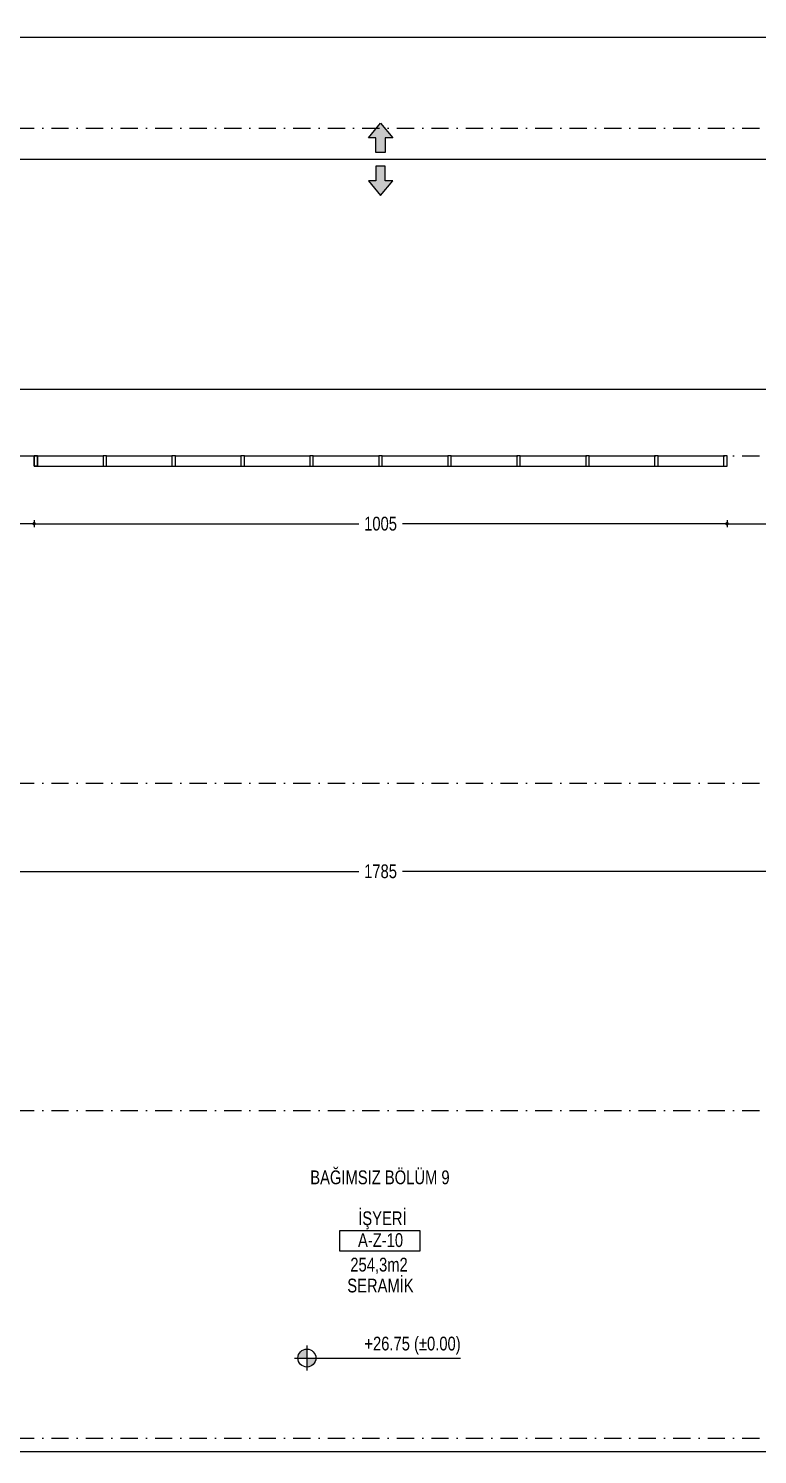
# Model space of a CAD drawing. Header units: centimetres. Extents: x 26569 to 160723, y -3143 to 14565.
# Drawn here: x 65669 to 66726, y 1540 to 3608 of the extents above; entities that cross this region are included whole.
import ezdxf
from ezdxf.enums import TextEntityAlignment as Align

# ---------------------------------------------------------------- set-up
doc = ezdxf.new("R2010")
doc.units = ezdxf.units.CM
doc.header["$LTSCALE"] = 100
doc.linetypes.add('DASHDOT2', pattern=[0.5, 0.25, -0.125, 0, -0.125])
for name, color, linetype in [('A-ANNO-DIMS', 187, 'Continuous'), ('A-ANNO-GRID', 155, 'DASHDOT2'), ('A-ANNO-IDEN', 50, 'Continuous'), ('A-ANNO-TEXT', 50, 'Continuous'), ('A-ELEV-01', 255, 'Continuous'), ('A-GLAZ-FRME', 12, 'Continuous'), ('A-GLAZ-FULL', 130, 'Continuous'), ('A-GLAZ-SILL', 8, 'Continuous'), ('A-WALL', 134, 'Continuous')]:
    doc.layers.add(name, color=color, linetype=linetype)
doc.styles.add('Fields_100', font='act_simplex.shx', dxfattribs={"width": 0.8, "height": 20})
doc.dimstyles.new('FIELDS_100', dxfattribs={"dimscale": 0, "dimtxt": 20, "dimasz": 5, "dimexe": 5, "dimexo": 5, "dimgap": 5, "dimtad": 0, "dimdec": 0, "dimzin": 0, "dimdsep": 46, "dimtxsty": 'Fields_100', "dimblk": 'DOT', "dimcen": 0.09, "dimclrt": 50, "dimadec": 0, "dimazin": 0, "dimtfac": 1, "dimtdec": 0, "dimtix": 1, "dimtofl": 0, "dimtmove": 1, "dimatfit": 3, "dimfxl": 5, "dimfxlon": 1, "dimtolj": 1, "dimtzin": 0, "dimarcsym": 0})

# ---------------------------------------------------------------- blocks, each defined once
blk = doc.blocks.new('Mahal kutusu_100')
at = {"color": 0}
blk.add_lwpolyline([(-58, 30), (58, 30), (58, 0), (-58, 0)], close=True, dxfattribs=at)
at = {"color": 0, "style": 'Fields_100', "width": 0.8}
for tag, p in [('MAHAL', (3.6, 37.9)), ('KOD', (0.9, 6.2)), ('ALAN', (-1.3, -29.4)), ('KAPLAMA', (0.8, -59.7))]:
    blk.add_attdef(tag, text='', height=20, dxfattribs=at).set_placement(p, align=Align.CENTER)
blk = doc.blocks.new('_Dot')
at = {"color": 0, "linetype": 'ByBlock', "lineweight": -2}
blk.add_line((-0.5, 0), (-1, 0), dxfattribs=at)
at = {"color": 0, "linetype": 'ByBlock', "const_width": 0.5}
blk.add_lwpolyline([(-0.25, 0, 1), (0.25, 0, 1)], format="xyb", close=True, dxfattribs=at)
blk = doc.blocks.new('*D374')
at = {"layer": 'A-ANNO-DIMS', "color": 0, "lineweight": -2, "transparency": 16777216}
for p, q in [((58072, 3079.9), (58072, 3089.9)), ((58077, 3084.9), (64346.4, 3084.9)), ((70694.5, 3084.9), (64425, 3084.9)), ((70699.5, 3079.9), (70699.5, 3089.9))]:
    blk.add_line(p, q, dxfattribs=at)
at = {"layer": 'DEFPOINTS', "color": 0, "transparency": 16777216}
for p in [(70699.5, 3084.9), (58072, 2988.6), (70699.5, 2988.6)]:
    blk.add_point(p, dxfattribs=at)
at = {"layer": 'A-ANNO-DIMS', "color": 0, "lineweight": -2, "transparency": 16777216, "xscale": 5, "yscale": 5, "zscale": 5, "rotation": 180}
blk.add_blockref('_Dot', (58072, 3084.9), dxfattribs=at)
at = {"layer": 'A-ANNO-DIMS', "color": 0, "lineweight": -2, "transparency": 16777216, "xscale": 5, "yscale": 5, "zscale": 5}
blk.add_blockref('_Dot', (70699.5, 3084.9), dxfattribs=at)
at = {"layer": 'A-ANNO-DIMS', "color": 50, "transparency": 16777216, "insert": (64385.7, 3084.9), "char_height": 20, "attachment_point": 5, "style": 'Fields_100'}
blk.add_mtext('\\A1;12628', dxfattribs=at)
blk = doc.blocks.new('*D313')
at = {"layer": 'A-ANNO-DIMS', "color": 0, "lineweight": -2, "transparency": 16777216}
for p, q in [((65354.5, 1514.5), (65354.5, 1504.5)), ((67072, 1514.5), (67072, 1504.5)), ((65359.5, 1509.5), (66183.1, 1509.5)), ((67067, 1509.5), (66243.4, 1509.5))]:
    blk.add_line(p, q, dxfattribs=at)
at = {"layer": 'DEFPOINTS', "color": 0, "transparency": 16777216}
for p in [(67072, 2973.6), (65354.5, 1593.6), (67072, 1509.5)]:
    blk.add_point(p, dxfattribs=at)
at = {"layer": 'A-ANNO-DIMS', "color": 0, "lineweight": -2, "transparency": 16777216, "xscale": 5, "yscale": 5, "zscale": 5, "rotation": 180}
blk.add_blockref('_Dot', (65354.5, 1509.5), dxfattribs=at)
at = {"layer": 'A-ANNO-DIMS', "color": 0, "lineweight": -2, "transparency": 16777216, "xscale": 5, "yscale": 5, "zscale": 5}
blk.add_blockref('_Dot', (67072, 1509.5), dxfattribs=at)
at = {"layer": 'A-ANNO-DIMS', "color": 50, "transparency": 16777216, "insert": (66213.2, 1509.5), "char_height": 20, "attachment_point": 5, "style": 'Fields_100'}
blk.add_mtext('\\A1;1718', dxfattribs=at)
blk = doc.blocks.new('*D98')
at = {"layer": 'A-ANNO-DIMS', "color": 0, "lineweight": -2, "transparency": 16777216}
for p, q in [((65287, 2390.7), (65287, 2380.7)), ((65292, 2385.7), (66147.8, 2385.7)), ((67067, 2385.7), (66211.1, 2385.7)), ((67072, 2390.7), (67072, 2380.7))]:
    blk.add_line(p, q, dxfattribs=at)
at = {"layer": 'DEFPOINTS', "color": 0, "transparency": 16777216}
for p in [(67072, 2973.6), (65287, 2528.6), (67072, 2385.7)]:
    blk.add_point(p, dxfattribs=at)
at = {"layer": 'A-ANNO-DIMS', "color": 0, "lineweight": -2, "transparency": 16777216, "xscale": 5, "yscale": 5, "zscale": 5, "rotation": 180}
blk.add_blockref('_Dot', (65287, 2385.7), dxfattribs=at)
at = {"layer": 'A-ANNO-DIMS', "color": 0, "lineweight": -2, "transparency": 16777216, "xscale": 5, "yscale": 5, "zscale": 5}
blk.add_blockref('_Dot', (67072, 2385.7), dxfattribs=at)
at = {"layer": 'A-ANNO-DIMS', "color": 50, "transparency": 16777216, "insert": (66179.5, 2385.7), "char_height": 20, "attachment_point": 5, "style": 'Fields_100'}
blk.add_mtext('\\A1;1785', dxfattribs=at)
blk = doc.blocks.new('*D279')
at = {"layer": 'A-ANNO-DIMS', "color": 0, "lineweight": -2, "transparency": 16777216}
for p, q in [((65482, 2895), (65482, 2885)), ((65487, 2890), (65555.4, 2890)), ((65672, 2890), (65603.5, 2890)), ((65677, 2895), (65677, 2885))]:
    blk.add_line(p, q, dxfattribs=at)
at = {"layer": 'DEFPOINTS', "color": 0, "transparency": 16777216}
for p in [(65482, 2973.6), (65677, 2973.6), (65677, 2890)]:
    blk.add_point(p, dxfattribs=at)
at = {"layer": 'A-ANNO-DIMS', "color": 0, "lineweight": -2, "transparency": 16777216, "xscale": 5, "yscale": 5, "zscale": 5, "rotation": 180}
blk.add_blockref('_Dot', (65482, 2890), dxfattribs=at)
at = {"layer": 'A-ANNO-DIMS', "color": 0, "lineweight": -2, "transparency": 16777216, "xscale": 5, "yscale": 5, "zscale": 5}
blk.add_blockref('_Dot', (65677, 2890), dxfattribs=at)
at = {"layer": 'A-ANNO-DIMS', "color": 50, "transparency": 16777216, "insert": (65579.5, 2890), "char_height": 20, "attachment_point": 5, "style": 'Fields_100'}
blk.add_mtext('\\A1;195', dxfattribs=at)
blk = doc.blocks.new('*D280')
at = {"layer": 'A-ANNO-DIMS', "color": 0, "lineweight": -2, "transparency": 16777216}
for p, q in [((65677, 2895), (65677, 2885)), ((65682, 2890), (66147.8, 2890)), ((66677, 2890), (66211.1, 2890)), ((66682, 2895), (66682, 2885))]:
    blk.add_line(p, q, dxfattribs=at)
at = {"layer": 'DEFPOINTS', "color": 0, "transparency": 16777216}
for p in [(65677, 2973.6), (66682, 2973.6), (66682, 2890)]:
    blk.add_point(p, dxfattribs=at)
at = {"layer": 'A-ANNO-DIMS', "color": 0, "lineweight": -2, "transparency": 16777216, "xscale": 5, "yscale": 5, "zscale": 5, "rotation": 180}
blk.add_blockref('_Dot', (65677, 2890), dxfattribs=at)
at = {"layer": 'A-ANNO-DIMS', "color": 0, "lineweight": -2, "transparency": 16777216, "xscale": 5, "yscale": 5, "zscale": 5}
blk.add_blockref('_Dot', (66682, 2890), dxfattribs=at)
at = {"layer": 'A-ANNO-DIMS', "color": 50, "transparency": 16777216, "insert": (66179.5, 2890), "char_height": 20, "attachment_point": 5, "style": 'Fields_100'}
blk.add_mtext('\\A1;1005', dxfattribs=at)
blk = doc.blocks.new('*D281')
at = {"layer": 'A-ANNO-DIMS', "color": 0, "lineweight": -2, "transparency": 16777216}
for p, q in [((66682, 2895), (66682, 2885)), ((66687, 2890), (66755.4, 2890)), ((66872, 2890), (66803.5, 2890)), ((66877, 2895), (66877, 2885))]:
    blk.add_line(p, q, dxfattribs=at)
at = {"layer": 'DEFPOINTS', "color": 0, "transparency": 16777216}
for p in [(66682, 2973.6), (66877, 2973.6), (66877, 2890)]:
    blk.add_point(p, dxfattribs=at)
at = {"layer": 'A-ANNO-DIMS', "color": 0, "lineweight": -2, "transparency": 16777216, "xscale": 5, "yscale": 5, "zscale": 5, "rotation": 180}
blk.add_blockref('_Dot', (66682, 2890), dxfattribs=at)
at = {"layer": 'A-ANNO-DIMS', "color": 0, "lineweight": -2, "transparency": 16777216, "xscale": 5, "yscale": 5, "zscale": 5}
blk.add_blockref('_Dot', (66877, 2890), dxfattribs=at)
at = {"layer": 'A-ANNO-DIMS', "color": 50, "transparency": 16777216, "insert": (66779.5, 2890), "char_height": 20, "attachment_point": 5, "style": 'Fields_100'}
blk.add_mtext('\\A1;195', dxfattribs=at)
blk = doc.blocks.new('*D409')
at = {"layer": 'A-ANNO-DIMS', "color": 0, "lineweight": -2, "transparency": 16777216}
for p, q in [((52634.5, 3590.2), (52634.5, 3600.2)), ((70724.5, 3590.2), (70724.5, 3600.2)), ((52639.5, 3595.2), (61640.2, 3595.2)), ((70719.5, 3595.2), (61718.8, 3595.2))]:
    blk.add_line(p, q, dxfattribs=at)
at = {"layer": 'DEFPOINTS', "color": 0, "transparency": 16777216}
for p in [(70724.5, 3595.2), (52634.5, 3418.6), (70724.5, 3418.6)]:
    blk.add_point(p, dxfattribs=at)
at = {"layer": 'A-ANNO-DIMS', "color": 0, "lineweight": -2, "transparency": 16777216, "xscale": 5, "yscale": 5, "zscale": 5, "rotation": 180}
blk.add_blockref('_Dot', (52634.5, 3595.2), dxfattribs=at)
at = {"layer": 'A-ANNO-DIMS', "color": 0, "lineweight": -2, "transparency": 16777216, "xscale": 5, "yscale": 5, "zscale": 5}
blk.add_blockref('_Dot', (70724.5, 3595.2), dxfattribs=at)
at = {"layer": 'A-ANNO-DIMS', "color": 50, "transparency": 16777216, "insert": (61679.5, 3595.2), "char_height": 20, "attachment_point": 5, "style": 'Fields_100'}
blk.add_mtext('\\A1;18090', dxfattribs=at)

msp = doc.modelspace()

# ---------------------------------------------------------------- hatches: boundary and pattern name
at = {"layer": 'A-ANNO-DIMS'}
h = msp.add_hatch(color=256, dxfattribs=at)
h.paths.add_polyline_path([(66072.66, 1692.72, 0.4142136), (66059.66, 1679.72), (66072.66, 1679.72)])
h.paths.add_polyline_path([(66085.66, 1679.72), (66072.66, 1679.72), (66072.66, 1666.72, 0.4142136)])
at = {"layer": 'A-ANNO-TEXT'}
h = msp.add_hatch(color=256, dxfattribs=at)
h.dxf.hatch_style = 1
h.paths.add_polyline_path([(66179.48, 3470.89), (66197.18, 3449.74), (66186.21, 3449.74), (66186.21, 3428.59), (66172.74, 3428.59), (66172.74, 3449.74), (66161.77, 3449.74)])
h = msp.add_hatch(color=256, dxfattribs=at)
h.dxf.hatch_style = 1
h.paths.add_polyline_path([(66179.48, 3366.29), (66197.18, 3387.44), (66186.21, 3387.44), (66186.21, 3408.59), (66172.74, 3408.59), (66172.74, 3387.44), (66161.77, 3387.44)])

# ---------------------------------------------------------------- linework, layer by layer
at = {"layer": 'A-ANNO-DIMS'}
for p, q in [((66072.66, 1697.72), (66072.66, 1661.72)), ((66054.66, 1679.72), (66295.66, 1679.72))]:
    msp.add_line(p, q, dxfattribs=at)
msp.add_circle((66072.66, 1679.72), 13, dxfattribs=at)
at = {"layer": 'A-ANNO-GRID'}
for p, q in [((49419.63, 3463.59), (71224.48, 3463.59)), ((49419.63, 2988.59), (71224.48, 2988.59)), ((49419.63, 2513.59), (71224.48, 2513.59)), ((49419.63, 2038.59), (71224.48, 2038.59)), ((49419.63, 1563.59), (71224.48, 1563.59))]:
    msp.add_line(p, q, dxfattribs=at)
at = {"layer": 'A-ANNO-TEXT'}
for points in [[(66179.48, 3470.89), (66197.18, 3449.74), (66186.21, 3449.74), (66186.21, 3428.59), (66172.74, 3428.59), (66172.74, 3449.74), (66161.77, 3449.74)], [(66179.48, 3366.29), (66197.18, 3387.44), (66186.21, 3387.44), (66186.21, 3408.59), (66172.74, 3408.59), (66172.74, 3387.44), (66161.77, 3387.44)]]:
    msp.add_lwpolyline(points, close=True, dxfattribs=at)
at = {"layer": 'A-ELEV-01'}
for p, q in [((65324.48, 3418.59), (67034.48, 3418.59)), ((67034.48, 1543.59), (65324.48, 1543.59))]:
    msp.add_line(p, q, dxfattribs=at)
at = {"layer": 'A-GLAZ-FRME'}
for points in [[(65681.98, 2973.59), (65676.98, 2973.59), (65676.98, 2988.59), (65681.98, 2988.59)], [(65676.98, 2973.59), (65681.98, 2973.59), (65681.98, 2988.59), (65676.98, 2988.59)], [(65776.98, 2973.59), (65781.98, 2973.59), (65781.98, 2988.59), (65776.98, 2988.59)], [(65876.98, 2973.59), (65881.98, 2973.59), (65881.98, 2988.59), (65876.98, 2988.59)], [(65976.98, 2973.59), (65981.98, 2973.59), (65981.98, 2988.59), (65976.98, 2988.59)], [(66076.98, 2973.59), (66081.98, 2973.59), (66081.98, 2988.59), (66076.98, 2988.59)], [(66176.98, 2973.59), (66181.98, 2973.59), (66181.98, 2988.59), (66176.98, 2988.59)], [(66276.98, 2973.59), (66281.98, 2973.59), (66281.98, 2988.59), (66276.98, 2988.59)], [(66376.98, 2973.59), (66381.98, 2973.59), (66381.98, 2988.59), (66376.98, 2988.59)], [(66476.98, 2973.59), (66481.98, 2973.59), (66481.98, 2988.59), (66476.98, 2988.59)], [(66576.98, 2973.59), (66581.98, 2973.59), (66581.98, 2988.59), (66576.98, 2988.59)], [(66676.98, 2973.59), (66681.98, 2973.59), (66681.98, 2988.59), (66676.98, 2988.59)]]:
    msp.add_lwpolyline(points, close=True, dxfattribs=at)
at = {"layer": 'A-GLAZ-FULL'}
for p, q in [((65681.98, 2988.59), (65776.98, 2988.59)), ((65781.98, 2988.59), (65876.98, 2988.59)), ((65881.98, 2988.59), (65976.98, 2988.59)), ((65981.98, 2988.59), (66076.98, 2988.59)), ((66081.98, 2988.59), (66176.98, 2988.59)), ((66181.98, 2988.59), (66276.98, 2988.59)), ((66281.98, 2988.59), (66376.98, 2988.59)), ((66381.98, 2988.59), (66476.98, 2988.59)), ((66481.98, 2988.59), (66576.98, 2988.59)), ((66581.98, 2988.59), (66676.98, 2988.59))]:
    msp.add_line(p, q, dxfattribs=at)
at = {"layer": 'A-GLAZ-SILL'}
for p, q in [((65681.98, 2973.59), (65776.98, 2973.59)), ((65781.98, 2973.59), (65876.98, 2973.59)), ((65881.98, 2973.59), (65976.98, 2973.59)), ((65981.98, 2973.59), (66076.98, 2973.59)), ((66081.98, 2973.59), (66176.98, 2973.59)), ((66181.98, 2973.59), (66276.98, 2973.59)), ((66281.98, 2973.59), (66376.98, 2973.59)), ((66381.98, 2973.59), (66476.98, 2973.59)), ((66481.98, 2973.59), (66576.98, 2973.59)), ((66581.98, 2973.59), (66676.98, 2973.59))]:
    msp.add_line(p, q, dxfattribs=at)
at = {"layer": 'A-WALL'}
for points in [[(65676.98, 2973.59), (65676.98, 2988.59)], [(66681.98, 2973.59), (66681.98, 2988.59)]]:
    msp.add_lwpolyline(points, dxfattribs=at)

# ---------------------------------------------------------------- block references
at = {"layer": 'A-ANNO-IDEN'}
msp.add_blockref('Mahal kutusu_100', (66178.59, 1834.61), dxfattribs=at).add_auto_attribs({'MAHAL': 'İŞYERİ', 'KOD': 'A-Z-10', 'ALAN': '254,3m2', 'KAPLAMA': 'SERAMİK'})

# ---------------------------------------------------------------- texts
at = {"layer": 'A-ANNO-TEXT', "char_height": 20, "style": 'Fields_100'}
for s, insert, attachment_point in [('BAĞIMSIZ BÖLÜM 9', (66178.59, 1951.87), 2), ('+26.75 (%%P0.00)', (66295.66, 1684.72), 9)]:
    msp.add_mtext_dynamic_manual_height_columns(s, width=436.6649, gutter_width=100, heights=[0], dxfattribs=dict(at, insert=insert, attachment_point=attachment_point))

# ---------------------------------------------------------------- dimensions: what is measured, and where the dimension line sits
at = {"layer": 'A-ANNO-DIMS'}
for base, p1, p2, picture, middle in [((70724.48, 3595.2), (52634.48, 3418.59), (70724.48, 3418.59), '*D409', (61679.48, 3595.2)), ((70699.47635264, 3084.87659092), (58071.97635264, 2988.59325813), (70699.47635264, 2988.59325813), '*D374', (64385.72635264, 3084.87659092)), ((67071.98, 2385.74), (65286.98, 2528.59), (67071.98, 2973.59), '*D98', (66179.48, 2385.74)), ((67071.97635264, 1509.45525195), (65354.47635264, 1593.59325813), (67071.97635264, 2973.59325813), '*D313', (66213.22635264, 1509.45525195)), ((65676.98, 2889.98), (65481.98, 2973.59), (65676.98, 2973.59), '*D279', (65579.48, 2889.98)), ((66681.98, 2889.98), (65676.98, 2973.59), (66681.98, 2973.59), '*D280', (66179.48, 2889.98)), ((66876.98, 2889.98), (66681.98, 2973.59), (66876.98, 2973.59), '*D281', (66779.48, 2889.98))]:
    dim = msp.add_linear_dim(base=base, p1=p1, p2=p2, dimstyle='FIELDS_100', override={"dimscale": 1}, dxfattribs=at)
    dim.commit()
    dim.dimension.update_dxf_attribs({"geometry": picture, "text_midpoint": middle})

doc.saveas('drawing.dxf')
